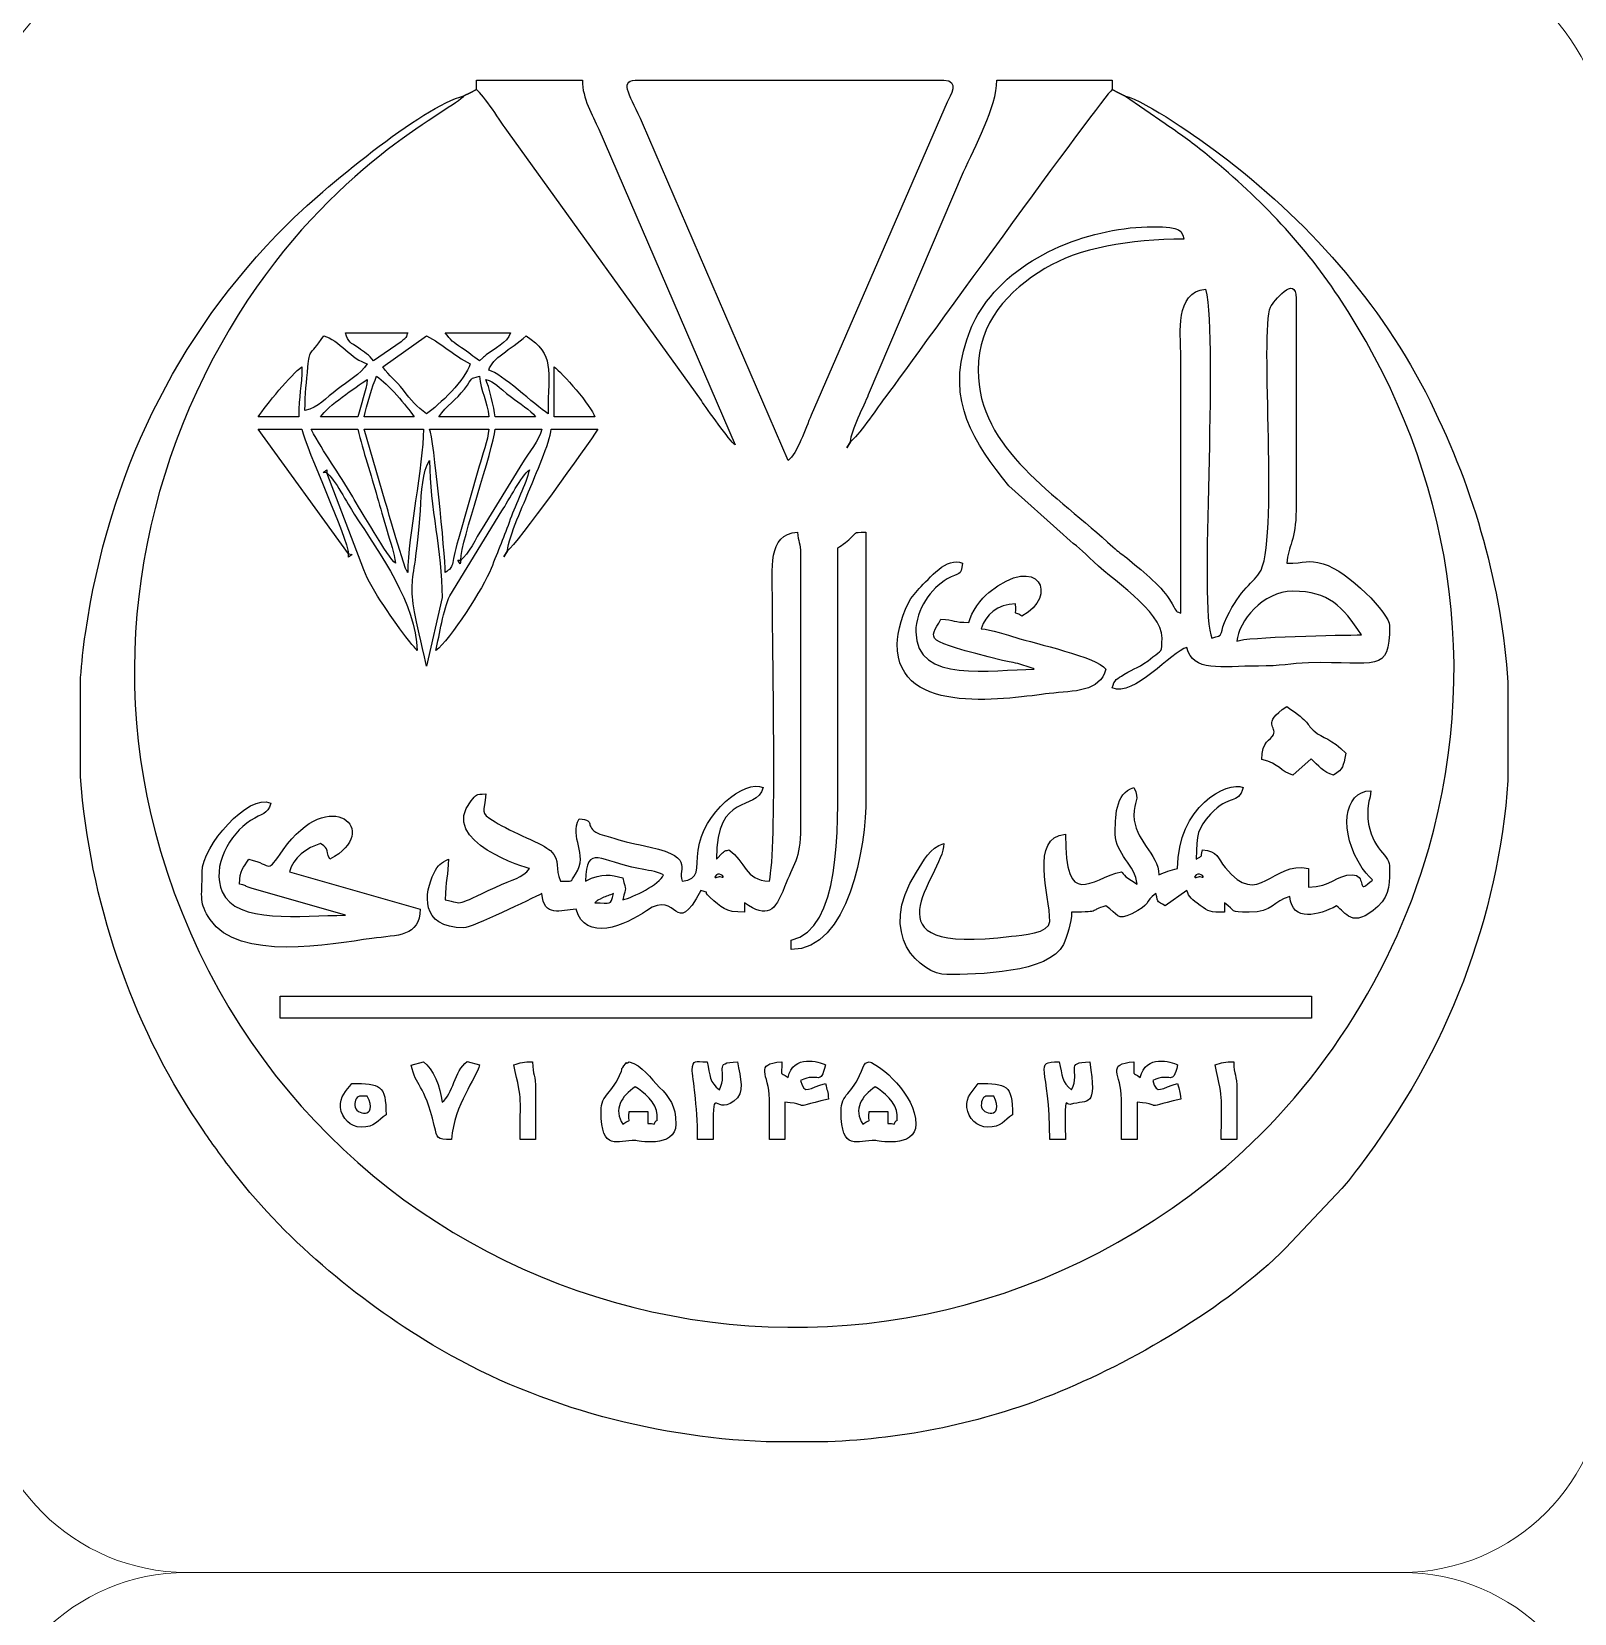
# Model space of a CAD drawing. Header units: millimetres. Extents: x -591 to 604, y 170 to 320.
# Drawn here: x 257.27 to 304.61, y 219.02 to 267.56 of the extents above; entities that cross this region are included whole.
import ezdxf

# ---------------------------------------------------------------- set-up
doc = ezdxf.new("R2010")
doc.units = ezdxf.units.MM
doc.header["$MEASUREMENT"] = 0
doc.layers.add('Layer 1', color=7, linetype='Continuous')

msp = doc.modelspace()

# ---------------------------------------------------------------- linework, layer by layer
at = {"layer": 'Layer 1', "color": 250, "lineweight": 18}
for points in [[(262.0292, 270.0725), (262.0292, 270.0725), (299.3166, 270.0725), (299.3166, 270.0725), (302.7625, 270.0725), (305.5729, 267.2621), (305.5729, 263.8162), (305.5729, 263.8162), (305.5729, 226.5288), (305.5729, 226.5288), (305.5729, 223.0829), (302.7625, 220.2725), (299.3166, 220.2725), (299.3166, 220.2725), (262.0292, 220.2725), (262.0292, 220.2725), (258.5833, 220.2725), (255.7729, 223.0829), (255.7729, 226.5288), (255.7729, 226.5288), (255.7729, 263.8162), (255.7729, 263.8162), (255.7729, 267.2621), (258.5833, 270.0725), (262.0292, 270.0725)], [(262.0292, 220.2725), (262.0292, 220.2725), (299.3166, 220.2725), (299.3166, 220.2725), (302.7625, 220.2725), (305.5729, 217.4621), (305.5729, 214.0162), (305.5729, 214.0162), (305.5729, 176.7288), (305.5729, 176.7288), (305.5729, 173.2829), (302.7625, 170.4725), (299.3166, 170.4725), (299.3166, 170.4725), (262.0292, 170.4725), (262.0292, 170.4725), (258.5833, 170.4725), (255.7729, 173.2829), (255.7729, 176.7288), (255.7729, 176.7288), (255.7729, 214.0162), (255.7729, 214.0162), (255.7729, 217.4621), (258.5833, 220.2725), (262.0292, 220.2725)]]:
    msp.add_open_spline(points, degree=3, knots=[0, 0, 0, 0, 0.125, 0.125, 0.125, 0.25, 0.25, 0.25, 0.375, 0.375, 0.375, 0.5, 0.5, 0.5, 0.625, 0.625, 0.625, 0.75, 0.75, 0.75, 0.875, 0.875, 0.875, 1, 1, 1, 1], dxfattribs=at)
at = {"layer": 'Layer 1', "color": 240}
for points, knots in [([(270.9196, 265.7787), (271.1502, 265.6096), (271.6702, 264.7777), (271.9027, 264.467), (271.9027, 264.467), (277.8232, 256.2356), (277.8232, 256.2356), (277.9936, 255.9854), (278.6925, 254.9977), (278.8561, 254.878), (278.8561, 254.878), (274.6753, 264.5622), (274.6753, 264.5622), (274.4812, 265.0163), (274.1706, 265.5037), (274.1706, 266.0656), (274.1706, 266.0656), (270.9196, 266.0656), (270.9196, 266.0656), (270.9196, 266.0656), (270.9196, 265.7787), (270.9196, 265.7787)], [0, 0, 0, 0, 0.1428571, 0.1428571, 0.1428571, 0.2857143, 0.2857143, 0.2857143, 0.4285714, 0.4285714, 0.4285714, 0.5714286, 0.5714286, 0.5714286, 0.7142857, 0.7142857, 0.7142857, 0.8571429, 0.8571429, 0.8571429, 1, 1, 1, 1]), ([(280.4816, 254.3999), (280.7687, 254.6104), (281.0157, 255.3724), (281.1919, 255.7932), (281.1919, 255.7932), (285.3667, 265.3944), (285.3667, 265.3944), (285.4563, 265.5854), (285.7591, 266.0656), (285.2625, 266.0656), (285.2625, 266.0656), (275.7963, 266.0656), (275.7963, 266.0656), (275.2735, 266.0656), (275.6796, 265.5359), (276.0138, 264.7534), (276.0138, 264.7534), (280.4816, 254.3999), (280.4816, 254.3999)], [0, 0, 0, 0, 0.1666667, 0.1666667, 0.1666667, 0.3333333, 0.3333333, 0.3333333, 0.5, 0.5, 0.5, 0.6666667, 0.6666667, 0.6666667, 0.8333333, 0.8333333, 0.8333333, 1, 1, 1, 1]), ([(282.394, 254.9736), (282.6156, 255.122), (283.1902, 255.9717), (283.405, 256.2575), (284.1037, 257.1873), (290.1305, 265.5622), (290.4261, 265.7787), (290.4261, 265.7787), (290.4261, 266.0656), (290.4261, 266.0656), (290.4261, 266.0656), (286.8881, 266.0656), (286.8881, 266.0656), (286.8881, 265.2549), (286.1991, 264.002), (285.869, 263.26), (285.869, 263.26), (282.9541, 256.4215), (282.9541, 256.4215), (282.8212, 256.0995), (282.424, 255.3346), (282.394, 254.9736)], [0, 0, 0, 0, 0.1428571, 0.1428571, 0.1428571, 0.2857143, 0.2857143, 0.2857143, 0.4285714, 0.4285714, 0.4285714, 0.5714286, 0.5714286, 0.5714286, 0.7142857, 0.7142857, 0.7142857, 0.8571429, 0.8571429, 0.8571429, 1, 1, 1, 1]), ([(290.8086, 265.5875), (290.8086, 265.5875), (292.0517, 264.727), (292.0517, 264.727), (292.5052, 264.4247), (292.8274, 264.1902), (293.2645, 263.8364), (294.8564, 262.5483), (296.2343, 261.1385), (297.3687, 259.4301), (300.5679, 254.6115), (301.8842, 248.6305), (300.1401, 242.4866), (298.9464, 238.2813), (296.3604, 234.638), (293.35, 232.2562), (281.9688, 223.2512), (265.3576, 228.4985), (261.2269, 242.4121), (259.456, 248.377), (260.7464, 254.554), (263.9008, 259.3151), (266.785, 263.6681), (270.2318, 265.1707), (270.5371, 265.5875), (269.2893, 265.2968), (266.1263, 262.6586), (265.1108, 261.6432), (261.6588, 258.1916), (259.6269, 253.9153), (258.9241, 249.0881), (258.8586, 248.6392), (258.8096, 248.1872), (258.7759, 247.7331), (258.7759, 247.7331), (258.7759, 244.6858), (258.7759, 244.6858), (259.0508, 240.8946), (260.3288, 237.1401), (262.371, 234.0897), (262.7116, 233.581), (262.9595, 233.2306), (263.3237, 232.7477), (264.9836, 230.5463), (267.2312, 228.66), (269.5861, 227.2489), (272.6029, 225.4412), (276.1899, 224.4299), (279.8087, 224.2793), (279.8087, 224.2793), (281.7016, 224.2793), (281.7016, 224.2793), (284.0773, 224.3787), (286.4263, 224.8554), (288.5957, 225.7271), (291.0467, 226.7121), (293.8903, 228.381), (295.7588, 230.2297), (295.7588, 230.2297), (297.4738, 232.0528), (297.4738, 232.0528), (297.6527, 232.2643), (297.8271, 232.4916), (297.981, 232.6928), (300.7437, 236.3041), (302.2745, 240.3925), (302.5699, 244.5787), (302.5699, 244.5787), (302.5699, 247.5939), (302.5699, 247.5939), (302.3652, 250.5065), (301.5689, 253.4224), (300.1794, 256.2167), (298.6627, 259.2669), (296.3818, 261.8047), (293.7182, 263.8118), (293.1522, 264.2384), (291.463, 265.4351), (290.8086, 265.5875)], [0, 0, 0, 0, 0.0384615, 0.0384615, 0.0384615, 0.0769231, 0.0769231, 0.0769231, 0.1153846, 0.1153846, 0.1153846, 0.1538462, 0.1538462, 0.1538462, 0.1923077, 0.1923077, 0.1923077, 0.2307692, 0.2307692, 0.2307692, 0.2692308, 0.2692308, 0.2692308, 0.3076923, 0.3076923, 0.3076923, 0.3461538, 0.3461538, 0.3461538, 0.3846154, 0.3846154, 0.3846154, 0.4230769, 0.4230769, 0.4230769, 0.4615385, 0.4615385, 0.4615385, 0.5, 0.5, 0.5, 0.5384615, 0.5384615, 0.5384615, 0.5769231, 0.5769231, 0.5769231, 0.6153846, 0.6153846, 0.6153846, 0.6538462, 0.6538462, 0.6538462, 0.6923077, 0.6923077, 0.6923077, 0.7307692, 0.7307692, 0.7307692, 0.7692308, 0.7692308, 0.7692308, 0.8076923, 0.8076923, 0.8076923, 0.8461538, 0.8461538, 0.8461538, 0.8846154, 0.8846154, 0.8846154, 0.9230769, 0.9230769, 0.9230769, 0.9615385, 0.9615385, 0.9615385, 1, 1, 1, 1]), ([(270.7283, 265.6831), (270.7283, 265.6831), (270.5371, 265.5875), (270.5371, 265.5875), (270.5371, 265.5875), (270.7283, 265.6831), (270.7283, 265.6831)], [0, 0, 0, 0, 0.5, 0.5, 0.5, 1, 1, 1, 1]), ([(270.9196, 265.7787), (270.9196, 265.7787), (270.7283, 265.6831), (270.7283, 265.6831), (270.7283, 265.6831), (270.9196, 265.7787), (270.9196, 265.7787)], [0, 0, 0, 0, 0.5, 0.5, 0.5, 1, 1, 1, 1]), ([(290.6174, 265.6831), (290.6174, 265.6831), (290.4261, 265.7787), (290.4261, 265.7787), (290.4261, 265.7787), (290.6174, 265.6831), (290.6174, 265.6831)], [0, 0, 0, 0, 0.5, 0.5, 0.5, 1, 1, 1, 1]), ([(290.8086, 265.5875), (290.8086, 265.5875), (290.6174, 265.6831), (290.6174, 265.6831), (290.6174, 265.6831), (290.8086, 265.5875), (290.8086, 265.5875)], [0, 0, 0, 0, 0.5, 0.5, 0.5, 1, 1, 1, 1]), ([(291.956, 248.9495), (291.956, 248.486), (291.941, 248.5803), (291.6767, 248.3682), (291.2403, 248.0179), (291.134, 248.0425), (290.7834, 247.8272), (290.5701, 247.6963), (290.4963, 247.6824), (290.4261, 247.4195), (291.0836, 247.1155), (292.2517, 248.5373), (292.7209, 248.6626), (292.9028, 247.8823), (293.7482, 248.0929), (294.9205, 248.0886), (295.5836, 248.0862), (295.9131, 248.1716), (296.4471, 248.1877), (298.5328, 248.2501), (298.9364, 247.8229), (298.9364, 249.3319), (298.9364, 249.689), (297.6728, 251.0026), (296.9039, 251.2268), (296.4175, 251.3686), (296.3521, 251.2443), (295.7808, 251.2443), (295.8242, 251.7662), (296.0677, 251.9736), (296.0677, 252.87), (296.0677, 252.87), (296.0677, 259.3721), (296.0677, 259.3721), (296.0677, 260.1439), (295.3635, 259.2628), (295.2864, 259.1017), (294.9469, 258.3923), (295.563, 251.7926), (294.9411, 250.9368), (294.7056, 250.6128), (294.2721, 250.3596), (293.8739, 249.422), (293.702, 249.0171), (293.8838, 249.0558), (293.486, 248.9495), (293.0744, 249.8073), (293.7002, 257.9185), (293.2947, 259.6589), (292.3349, 259.5791), (292.5294, 258.2296), (292.5297, 257.7466), (292.5297, 257.7466), (292.5297, 249.7144), (292.5297, 249.7144), (292.3248, 249.7971), (292.4418, 249.7253), (292.1842, 250.1339), (291.8935, 250.5949), (291.2948, 251.0529), (290.8746, 251.406), (290.6811, 251.5687), (290.6428, 251.5644), (290.4492, 251.7456), (288.7456, 253.3403), (286.3144, 254.721), (286.3144, 257.1728), (286.3144, 258.6435), (287.2426, 259.6092), (288.3611, 260.2897), (289.4008, 260.9222), (290.9764, 261.189), (292.6254, 261.189), (292.5568, 261.4456), (292.5755, 261.5715), (291.6692, 261.5715), (289.8711, 261.5715), (287.5887, 260.7647), (286.4651, 259.1259), (286.2345, 258.7895), (286.1036, 258.5163), (285.963, 258.0981), (285.3295, 256.2133), (286.1884, 254.9585), (287.255, 253.6192), (287.255, 253.6192), (288.9202, 252.129), (288.9202, 252.129), (289.2266, 251.8369), (289.4293, 251.7192), (289.7322, 251.4111), (290.3708, 250.762), (291.956, 249.7869), (291.956, 248.9495)], [0, 0, 0, 0, 0.0322581, 0.0322581, 0.0322581, 0.0645161, 0.0645161, 0.0645161, 0.0967742, 0.0967742, 0.0967742, 0.1290323, 0.1290323, 0.1290323, 0.1612903, 0.1612903, 0.1612903, 0.1935484, 0.1935484, 0.1935484, 0.2258065, 0.2258065, 0.2258065, 0.2580645, 0.2580645, 0.2580645, 0.2903226, 0.2903226, 0.2903226, 0.3225806, 0.3225806, 0.3225806, 0.3548387, 0.3548387, 0.3548387, 0.3870968, 0.3870968, 0.3870968, 0.4193548, 0.4193548, 0.4193548, 0.4516129, 0.4516129, 0.4516129, 0.483871, 0.483871, 0.483871, 0.516129, 0.516129, 0.516129, 0.5483871, 0.5483871, 0.5483871, 0.5806452, 0.5806452, 0.5806452, 0.6129032, 0.6129032, 0.6129032, 0.6451613, 0.6451613, 0.6451613, 0.6774194, 0.6774194, 0.6774194, 0.7096774, 0.7096774, 0.7096774, 0.7419355, 0.7419355, 0.7419355, 0.7741935, 0.7741935, 0.7741935, 0.8064516, 0.8064516, 0.8064516, 0.8387097, 0.8387097, 0.8387097, 0.8709677, 0.8709677, 0.8709677, 0.9032258, 0.9032258, 0.9032258, 0.9354839, 0.9354839, 0.9354839, 0.9677419, 0.9677419, 0.9677419, 1, 1, 1, 1]), ([(267.7642, 257.4597), (267.7642, 257.4597), (268.614, 258.0442), (268.614, 258.0442), (268.7573, 258.1789), (268.7375, 258.1037), (268.816, 258.3203), (268.816, 258.3203), (266.9036, 258.3203), (266.9036, 258.3203), (266.9884, 258.0024), (267.0634, 258.0212), (267.2983, 257.8546), (267.4777, 257.7275), (267.6404, 257.6285), (267.7642, 257.4597)], [0, 0, 0, 0, 0.2, 0.2, 0.2, 0.4, 0.4, 0.4, 0.6, 0.6, 0.6, 0.8, 0.8, 0.8, 1, 1, 1, 1]), ([(271.0152, 257.4597), (271.0152, 257.4597), (271.1179, 257.5482), (271.1179, 257.5482), (271.1328, 257.5606), (271.2014, 257.6186), (271.222, 257.6355), (271.4782, 257.8437), (271.8527, 257.9922), (271.9714, 258.3203), (271.9714, 258.3203), (269.9634, 258.3203), (269.9634, 258.3203), (270.1153, 258.0935), (270.2178, 258.0195), (270.4594, 257.8602), (270.6908, 257.7077), (270.8163, 257.5928), (271.0152, 257.4597)], [0, 0, 0, 0, 0.1666667, 0.1666667, 0.1666667, 0.3333333, 0.3333333, 0.3333333, 0.5, 0.5, 0.5, 0.6666667, 0.6666667, 0.6666667, 0.8333333, 0.8333333, 0.8333333, 1, 1, 1, 1]), ([(265.6605, 255.9298), (266.0675, 256.0246), (266.3042, 256.3187), (266.6437, 256.5721), (266.9833, 256.8254), (267.3565, 257.0409), (267.5729, 257.3641), (267.1133, 257.4869), (266.6937, 258.102), (266.2343, 258.2246), (265.7788, 257.5447), (265.803, 257.8277), (265.7524, 257.2723), (265.7083, 256.7869), (265.6605, 256.4771), (265.6605, 255.9298)], [0, 0, 0, 0, 0.2, 0.2, 0.2, 0.4, 0.4, 0.4, 0.6, 0.6, 0.6, 0.8, 0.8, 0.8, 1, 1, 1, 1]), ([(268.0511, 257.2685), (268.2452, 256.9785), (268.4475, 256.8596), (268.68, 256.5588), (268.9187, 256.2499), (269.087, 256.0368), (269.3897, 255.8342), (269.7705, 256.0891), (270.601, 256.8875), (270.7283, 257.3641), (270.2099, 257.6384), (269.9081, 257.9505), (269.3897, 258.2246), (269.3897, 258.2246), (268.0511, 257.2685), (268.0511, 257.2685)], [0, 0, 0, 0, 0.2, 0.2, 0.2, 0.4, 0.4, 0.4, 0.6, 0.6, 0.6, 0.8, 0.8, 0.8, 1, 1, 1, 1]), ([(271.3021, 257.1728), (271.6744, 257.0734), (272.7168, 256.1035), (273.1188, 255.8342), (273.1188, 257.2135), (273.3347, 257.632), (272.4495, 258.2246), (271.9571, 257.7967), (271.4, 257.5394), (271.3021, 257.1728)], [0, 0, 0, 0, 0.3333333, 0.3333333, 0.3333333, 0.6666667, 0.6666667, 0.6666667, 1, 1, 1, 1]), ([(264.2263, 255.7386), (264.2263, 255.7386), (265.4693, 255.7386), (265.4693, 255.7386), (265.4693, 256.4073), (265.5649, 256.6528), (265.5649, 257.2685), (265.2453, 257.0546), (264.4566, 256.0827), (264.2263, 255.7386)], [0, 0, 0, 0, 0.3333333, 0.3333333, 0.3333333, 0.6666667, 0.6666667, 0.6666667, 1, 1, 1, 1]), ([(266.1386, 255.7386), (266.1386, 255.7386), (267.286, 255.7386), (267.286, 255.7386), (267.3702, 256.0995), (267.5438, 256.5367), (267.5729, 256.886), (267.2141, 256.6458), (266.3593, 256.0679), (266.1386, 255.7386)], [0, 0, 0, 0, 0.3333333, 0.3333333, 0.3333333, 0.6666667, 0.6666667, 0.6666667, 1, 1, 1, 1]), ([(267.4773, 255.7386), (267.4773, 255.7386), (269.0072, 255.7386), (269.0072, 255.7386), (268.7827, 256.0737), (268.1956, 256.7568), (267.8598, 256.9816), (267.7315, 256.7145), (267.553, 256.0634), (267.4773, 255.7386)], [0, 0, 0, 0, 0.3333333, 0.3333333, 0.3333333, 0.6666667, 0.6666667, 0.6666667, 1, 1, 1, 1]), ([(269.7722, 255.7386), (269.7722, 255.7386), (271.3021, 255.7386), (271.3021, 255.7386), (271.2607, 256.2354), (271.053, 256.5277), (271.0152, 256.9816), (270.6852, 256.8935), (270.8474, 256.9722), (270.5506, 256.5857), (270.305, 256.266), (270.0007, 256.0798), (269.7722, 255.7386)], [0, 0, 0, 0, 0.25, 0.25, 0.25, 0.5, 0.5, 0.5, 0.75, 0.75, 0.75, 1, 1, 1, 1]), ([(271.4934, 255.7386), (271.4934, 255.7386), (272.7363, 255.7386), (272.7363, 255.7386), (272.5888, 255.9402), (272.2334, 256.1614), (271.9979, 256.3388), (271.5521, 256.6747), (271.5151, 256.8037), (271.2065, 256.886), (271.2967, 256.6979), (271.4714, 256.0025), (271.4934, 255.7386)], [0, 0, 0, 0, 0.25, 0.25, 0.25, 0.5, 0.5, 0.5, 0.75, 0.75, 0.75, 1, 1, 1, 1]), ([(273.3101, 255.7386), (273.3101, 255.7386), (274.5531, 255.7386), (274.5531, 255.7386), (274.468, 256.0573), (273.5319, 257.106), (273.3101, 257.2685), (273.3101, 257.2685), (273.3101, 255.7386), (273.3101, 255.7386)], [0, 0, 0, 0, 0.3333333, 0.3333333, 0.3333333, 0.6666667, 0.6666667, 0.6666667, 1, 1, 1, 1]), ([(266.9992, 251.5313), (266.9584, 252.0214), (265.7091, 254.7372), (265.5649, 255.356), (265.5649, 255.356), (264.2263, 255.356), (264.2263, 255.356), (264.2263, 255.356), (266.9992, 251.5313), (266.9992, 251.5313)], [0, 0, 0, 0, 0.3333333, 0.3333333, 0.3333333, 0.6666667, 0.6666667, 0.6666667, 1, 1, 1, 1]), ([(268.4335, 251.2443), (268.4082, 251.548), (268.2728, 251.913), (268.1799, 252.2338), (268.0716, 252.6078), (267.9684, 252.9603), (267.8806, 253.2731), (267.6825, 253.9783), (267.4441, 254.6774), (267.286, 255.356), (267.286, 255.356), (265.8518, 255.356), (265.8518, 255.356), (266.2382, 254.6256), (266.6935, 254.0096), (267.1257, 253.2833), (267.331, 252.9382), (268.2357, 251.3892), (268.4335, 251.2443)], [0, 0, 0, 0, 0.1666667, 0.1666667, 0.1666667, 0.3333333, 0.3333333, 0.3333333, 0.5, 0.5, 0.5, 0.6666667, 0.6666667, 0.6666667, 0.8333333, 0.8333333, 0.8333333, 1, 1, 1, 1]), ([(268.816, 250.9576), (268.816, 252.0683), (269.294, 254.2569), (269.294, 255.356), (269.294, 255.356), (267.4773, 255.356), (267.4773, 255.356), (267.4773, 255.356), (268.1259, 253.1361), (268.1259, 253.1361), (268.241, 252.7262), (268.3295, 252.4169), (268.4447, 252.0206), (268.4447, 252.0206), (268.7462, 251.0789), (268.7462, 251.0789), (268.7544, 251.0624), (268.774, 251.031), (268.7808, 251.018), (268.7877, 251.0049), (268.8026, 250.9766), (268.816, 250.9576)], [0, 0, 0, 0, 0.1428571, 0.1428571, 0.1428571, 0.2857143, 0.2857143, 0.2857143, 0.4285714, 0.4285714, 0.4285714, 0.5714286, 0.5714286, 0.5714286, 0.7142857, 0.7142857, 0.7142857, 0.8571429, 0.8571429, 0.8571429, 1, 1, 1, 1]), ([(269.9634, 250.9576), (270.2617, 251.176), (270.1147, 251.0874), (270.3666, 251.9886), (270.3666, 251.9886), (271.0039, 254.2198), (271.0039, 254.2198), (271.0985, 254.5439), (271.2748, 255.029), (271.3021, 255.356), (271.3021, 255.356), (269.4853, 255.356), (269.4853, 255.356), (269.6034, 255.11), (269.9634, 251.513), (269.9634, 250.9576)], [0, 0, 0, 0, 0.2, 0.2, 0.2, 0.4, 0.4, 0.4, 0.6, 0.6, 0.6, 0.8, 0.8, 0.8, 1, 1, 1, 1]), ([(270.4415, 251.3399), (270.6759, 251.5117), (270.9085, 252.0235), (271.0923, 252.3148), (271.0923, 252.3148), (272.3353, 254.3228), (272.3353, 254.3228), (272.519, 254.6145), (272.8399, 255.0278), (272.9276, 255.356), (272.9276, 255.356), (271.4934, 255.356), (271.4934, 255.356), (271.4408, 254.724), (270.4553, 251.9594), (270.4415, 251.3399)], [0, 0, 0, 0, 0.2, 0.2, 0.2, 0.4, 0.4, 0.4, 0.6, 0.6, 0.6, 0.8, 0.8, 0.8, 1, 1, 1, 1]), ([(271.8758, 251.6269), (272.1455, 251.8074), (274.3224, 254.8687), (274.6489, 255.356), (274.6489, 255.356), (273.2145, 255.356), (273.2145, 255.356), (273.182, 254.9663), (272.7025, 253.885), (272.5589, 253.5256), (272.3777, 253.0723), (271.9144, 252.0902), (271.8758, 251.6269)], [0, 0, 0, 0, 0.25, 0.25, 0.25, 0.5, 0.5, 0.5, 0.75, 0.75, 0.75, 1, 1, 1, 1]), ([(282.394, 254.9736), (282.394, 254.9736), (282.284, 254.7872), (282.284, 254.7872), (282.284, 254.7872), (282.394, 254.9736), (282.394, 254.9736)], [0, 0, 0, 0, 0.5, 0.5, 0.5, 1, 1, 1, 1]), ([(269.3897, 248.0889), (269.3897, 248.0889), (269.8678, 250.1925), (269.8678, 250.1925), (269.8678, 251.6315), (269.4853, 252.9305), (269.4853, 254.3999), (269.2604, 254.0761), (269.2395, 253.4323), (269.2018, 252.8666), (269.0087, 249.9816), (268.6616, 251.2142), (269.3897, 248.0889)], [0, 0, 0, 0, 0.25, 0.25, 0.25, 0.5, 0.5, 0.5, 0.75, 0.75, 0.75, 1, 1, 1, 1]), ([(266.3299, 254.0174), (266.3299, 254.0174), (266.3299, 254.113), (266.3299, 254.113), (266.3299, 254.113), (266.2183, 254.0333), (266.2183, 254.0333), (266.2183, 254.0333), (266.3299, 254.0174), (266.3299, 254.0174)], [0, 0, 0, 0, 0.3333333, 0.3333333, 0.3333333, 0.6666667, 0.6666667, 0.6666667, 1, 1, 1, 1]), ([(266.3299, 254.0174), (266.3299, 254.0174), (267.4624, 251.0383), (267.4624, 251.0383), (267.7034, 250.4315), (268.4056, 249.4434), (268.8415, 248.8793), (268.9354, 248.7581), (269.0182, 248.6644), (269.1028, 248.567), (269.0711, 249.9936), (267.9738, 251.5132), (267.1717, 252.7556), (266.972, 253.0649), (266.5592, 253.8493), (266.3299, 254.0174)], [0, 0, 0, 0, 0.2, 0.2, 0.2, 0.4, 0.4, 0.4, 0.6, 0.6, 0.6, 0.8, 0.8, 0.8, 1, 1, 1, 1]), ([(269.6766, 248.567), (270.108, 248.8832), (271.149, 250.5167), (271.3707, 251.0802), (271.5823, 251.6177), (271.7751, 252.0804), (271.9603, 252.5942), (272.1314, 253.0696), (272.4384, 253.6549), (272.5451, 254.113), (272.3153, 253.9446), (271.9035, 253.161), (271.7033, 252.8513), (271.7033, 252.8513), (270.1045, 250.2426), (270.1045, 250.2426), (269.9073, 249.827), (269.7882, 249.0466), (269.6766, 248.567)], [0, 0, 0, 0, 0.1666667, 0.1666667, 0.1666667, 0.3333333, 0.3333333, 0.3333333, 0.5, 0.5, 0.5, 0.6666667, 0.6666667, 0.6666667, 0.8333333, 0.8333333, 0.8333333, 1, 1, 1, 1]), ([(279.9079, 241.4911), (279.1415, 241.5081), (279.1967, 242.0912), (278.6649, 242.4473), (278.4908, 242.4007), (278.568, 242.4274), (278.4703, 242.3549), (278.4703, 242.3549), (278.2824, 242.1605), (278.2824, 242.1605), (278.2824, 244.2652), (279.5095, 243.5842), (279.7167, 244.3597), (279.1532, 244.6202), (277.8608, 243.5889), (277.7219, 242.4339), (277.6537, 241.8663), (277.7842, 241.5371), (277.2306, 241.4911), (277.0678, 241.8852), (277.7304, 242.261), (275.9472, 242.5982), (275.4762, 242.6871), (275.3148, 242.7497), (274.8886, 242.8783), (274.8835, 242.8798), (274.6815, 242.9421), (274.6709, 242.9475), (274.1776, 243.1959), (274.6345, 243.3423), (274.0752, 243.4035), (273.7476, 242.8205), (274.3822, 242.3368), (273.9604, 241.7039), (273.7796, 241.4326), (273.9126, 241.5002), (273.5014, 241.4911), (273.3134, 241.8829), (273.5213, 242.095), (273.1914, 242.4241), (273.005, 242.6101), (271.9862, 243.0026), (271.4917, 243.3086), (270.967, 243.6335), (271.1931, 243.5706), (271.2065, 244.1685), (270.8827, 244.1415), (270.932, 244.1611), (270.7562, 243.9493), (269.7183, 242.6975), (272.5183, 241.8757), (272.5451, 241.8736), (272.3359, 241.5879), (272.049, 241.552), (271.4959, 241.2971), (270.2547, 240.7253), (270.5505, 240.7806), (269.9634, 240.9174), (269.9634, 241.4979), (270.0591, 241.6835), (270.0591, 242.1605), (269.8293, 242.0389), (269.7504, 242.0046), (269.6199, 241.7387), (269.3249, 241.1373), (269.1608, 240.0567), (270.5371, 240.0567), (270.7748, 240.0567), (272.6251, 240.9485), (272.9276, 241.1085), (272.9894, 240.3655), (273.5026, 240.5908), (273.9794, 240.6304), (274.2551, 239.598), (275.4936, 240.1298), (276.1396, 240.579), (277.1524, 241.2832), (276.9728, 239.6329), (277.8043, 241.2041), (278.1728, 241.0708), (277.8263, 241.222), (278.0777, 240.9994), (278.4487, 240.6709), (278.5321, 240.5348), (279.143, 240.5348), (279.143, 240.5348), (279.143, 240.8216), (279.143, 240.8216), (279.8633, 240.3391), (280.0714, 240.5447), (280.3736, 241.3121), (280.6347, 241.9752), (280.8641, 242.1724), (280.8641, 243.1166), (280.8641, 243.1166), (280.8641, 251.5313), (280.8641, 251.5313), (280.8641, 251.861), (280.7934, 251.9015), (280.7685, 252.2006), (279.8403, 252.1234), (280.0034, 251.0883), (280.0035, 250.0969), (280.0037, 248.2505), (280.1429, 242.4997), (279.9079, 241.4911)], [0, 0, 0, 0, 0.0285714, 0.0285714, 0.0285714, 0.0571429, 0.0571429, 0.0571429, 0.0857143, 0.0857143, 0.0857143, 0.1142857, 0.1142857, 0.1142857, 0.1428571, 0.1428571, 0.1428571, 0.1714286, 0.1714286, 0.1714286, 0.2, 0.2, 0.2, 0.2285714, 0.2285714, 0.2285714, 0.2571429, 0.2571429, 0.2571429, 0.2857143, 0.2857143, 0.2857143, 0.3142857, 0.3142857, 0.3142857, 0.3428571, 0.3428571, 0.3428571, 0.3714286, 0.3714286, 0.3714286, 0.4, 0.4, 0.4, 0.4285714, 0.4285714, 0.4285714, 0.4571429, 0.4571429, 0.4571429, 0.4857143, 0.4857143, 0.4857143, 0.5142857, 0.5142857, 0.5142857, 0.5428571, 0.5428571, 0.5428571, 0.5714286, 0.5714286, 0.5714286, 0.6, 0.6, 0.6, 0.6285714, 0.6285714, 0.6285714, 0.6571429, 0.6571429, 0.6571429, 0.6857143, 0.6857143, 0.6857143, 0.7142857, 0.7142857, 0.7142857, 0.7428571, 0.7428571, 0.7428571, 0.7714286, 0.7714286, 0.7714286, 0.8, 0.8, 0.8, 0.8285714, 0.8285714, 0.8285714, 0.8571429, 0.8571429, 0.8571429, 0.8857143, 0.8857143, 0.8857143, 0.9142857, 0.9142857, 0.9142857, 0.9428571, 0.9428571, 0.9428571, 0.9714286, 0.9714286, 0.9714286, 1, 1, 1, 1]), ([(282.0115, 251.7225), (282.0115, 249.4913), (282.0115, 247.2602), (282.0115, 245.0291), (282.0115, 243.0472), (282.0967, 240.0283), (280.5773, 239.6742), (280.5773, 239.6742), (280.5773, 239.3873), (280.5773, 239.3873), (282.3528, 239.3873), (282.8721, 242.5273), (282.8721, 244.0728), (282.8721, 244.0728), (282.8721, 252.2006), (282.8721, 252.2006), (282.4106, 252.1903), (282.6296, 252.1958), (282.3936, 252.0096), (282.3918, 252.0082), (282.314, 251.9342), (282.2396, 251.877), (282.1344, 251.7959), (282.0946, 251.778), (282.0115, 251.7225)], [0, 0, 0, 0, 0.125, 0.125, 0.125, 0.25, 0.25, 0.25, 0.375, 0.375, 0.375, 0.5, 0.5, 0.5, 0.625, 0.625, 0.625, 0.75, 0.75, 0.75, 0.875, 0.875, 0.875, 1, 1, 1, 1]), ([(266.9992, 251.5313), (266.9992, 251.5313), (266.9992, 251.4357), (266.9992, 251.4357), (266.9992, 251.4357), (267.1108, 251.5154), (267.1108, 251.5154), (267.1108, 251.5154), (266.9992, 251.5313), (266.9992, 251.5313)], [0, 0, 0, 0, 0.3333333, 0.3333333, 0.3333333, 0.6666667, 0.6666667, 0.6666667, 1, 1, 1, 1]), ([(271.8758, 251.6269), (271.8758, 251.6269), (271.7658, 251.4403), (271.7658, 251.4403), (271.7658, 251.4403), (271.8758, 251.6269), (271.8758, 251.6269)], [0, 0, 0, 0, 0.5, 0.5, 0.5, 1, 1, 1, 1]), ([(283.8282, 248.7582), (283.8282, 246.4664), (287.3497, 247.12), (288.4968, 247.2452), (289.2581, 247.3285), (290.0474, 247.2916), (290.2349, 247.9932), (289.9614, 248.3665), (288.0438, 248.7844), (287.4736, 248.9612), (287.2211, 249.0396), (286.699, 249.2123), (286.41, 249.2363), (286.5231, 249.66), (286.9195, 249.9892), (287.4618, 250.0013), (287.4989, 249.5572), (287.3594, 249.8341), (287.6532, 249.6187), (288.7952, 250.2232), (288.1828, 251.5947), (286.6383, 250.3468), (286.4055, 250.159), (286.1006, 249.7412), (286.0277, 249.4275), (285.547, 249.4275), (285.5995, 249.5136), (285.167, 249.5232), (284.8232, 248.8736), (284.5384, 248.901), (287.0576, 248.2583), (287.1947, 248.2234), (287.3153, 248.2107), (287.5368, 248.1638), (287.5368, 248.1638), (287.972, 248.0252), (287.972, 248.0252), (287.9861, 248.0191), (288.0155, 248.006), (288.0357, 247.9932), (286.741, 247.9932), (284.402, 247.5294), (284.402, 249.1407), (284.402, 249.8393), (284.8729, 250.4754), (285.3635, 250.761), (285.7371, 250.9785), (285.7898, 250.8188), (285.8363, 251.2443), (285.349, 251.4698), (284.8167, 250.7689), (284.505, 250.4721), (284.505, 250.4721), (284.2456, 250.1578), (284.2456, 250.1578), (284.0266, 249.8085), (283.8282, 249.0962), (283.8282, 248.7582)], [0, 0, 0, 0, 0.0526316, 0.0526316, 0.0526316, 0.1052632, 0.1052632, 0.1052632, 0.1578947, 0.1578947, 0.1578947, 0.2105263, 0.2105263, 0.2105263, 0.2631579, 0.2631579, 0.2631579, 0.3157895, 0.3157895, 0.3157895, 0.3684211, 0.3684211, 0.3684211, 0.4210526, 0.4210526, 0.4210526, 0.4736842, 0.4736842, 0.4736842, 0.5263158, 0.5263158, 0.5263158, 0.5789474, 0.5789474, 0.5789474, 0.6315789, 0.6315789, 0.6315789, 0.6842105, 0.6842105, 0.6842105, 0.7368421, 0.7368421, 0.7368421, 0.7894737, 0.7894737, 0.7894737, 0.8421053, 0.8421053, 0.8421053, 0.8947368, 0.8947368, 0.8947368, 0.9473684, 0.9473684, 0.9473684, 1, 1, 1, 1]), ([(270.4415, 251.3399), (270.4415, 251.3399), (270.3459, 251.3399), (270.3459, 251.3399), (270.3459, 251.3399), (270.4256, 251.2285), (270.4256, 251.2285), (270.4256, 251.2285), (270.4415, 251.3399), (270.4415, 251.3399)], [0, 0, 0, 0, 0.3333333, 0.3333333, 0.3333333, 0.6666667, 0.6666667, 0.6666667, 1, 1, 1, 1]), ([(294.2509, 248.8538), (294.3003, 249.4482), (295.042, 250.3839), (295.972, 250.3839), (297.0821, 250.3839), (297.4813, 249.9327), (298.0757, 249.045), (297.4883, 249.045), (294.5239, 248.985), (294.2509, 248.8538)], [0, 0, 0, 0, 0.3333333, 0.3333333, 0.3333333, 0.6666667, 0.6666667, 0.6666667, 1, 1, 1, 1]), ([(295.0158, 245.2203), (295.5692, 245.0913), (295.5856, 244.8453), (295.972, 244.7422), (295.972, 244.7422), (296.5279, 245.2389), (296.5279, 245.2389), (296.7553, 245.0381), (296.9063, 244.8245), (297.2151, 244.7422), (297.5416, 244.9608), (297.4955, 244.9736), (297.5975, 245.4115), (297.1742, 245.8577), (296.866, 245.887), (296.6402, 246.0797), (296.3635, 246.3154), (296.5261, 246.3467), (295.7808, 246.8458), (294.9874, 246.3145), (295.4959, 246.2234), (295.3733, 245.9833), (295.2814, 245.8038), (295.0287, 245.7937), (295.0158, 245.2203)], [0, 0, 0, 0, 0.125, 0.125, 0.125, 0.25, 0.25, 0.25, 0.375, 0.375, 0.375, 0.5, 0.5, 0.5, 0.625, 0.625, 0.625, 0.75, 0.75, 0.75, 0.875, 0.875, 0.875, 1, 1, 1, 1]), ([(262.505, 241.778), (262.505, 240.9362), (262.4014, 240.8412), (262.7558, 240.3075), (263.6185, 239.0086), (266.4465, 239.5564), (267.7099, 239.7285), (268.5067, 239.837), (269.1792, 239.771), (269.1985, 240.6304), (269.1985, 240.6304), (265.1825, 241.778), (265.1825, 241.778), (265.2923, 242.1894), (265.7289, 242.5291), (266.1386, 242.6385), (266.4545, 242.4071), (266.2459, 242.5344), (266.4255, 242.1605), (268.0735, 243.0325), (266.415, 244.4894), (264.9908, 242.4476), (264.4581, 241.6841), (264.6999, 241.9833), (263.9393, 242.1605), (263.7649, 241.8998), (263.6624, 241.8409), (263.6524, 241.3955), (264.0074, 241.3127), (263.6825, 241.3742), (264.0092, 241.274), (264.0092, 241.274), (266.9036, 240.4392), (266.9036, 240.4392), (265.5306, 240.4392), (263.5525, 240.159), (263.1227, 241.1551), (262.7769, 241.9563), (263.3529, 242.9319), (263.9935, 243.3492), (264.3471, 243.5795), (264.5113, 243.5166), (264.6088, 243.8816), (263.9211, 244.1996), (262.505, 242.5441), (262.505, 241.778)], [0, 0, 0, 0, 0.0666667, 0.0666667, 0.0666667, 0.1333333, 0.1333333, 0.1333333, 0.2, 0.2, 0.2, 0.2666667, 0.2666667, 0.2666667, 0.3333333, 0.3333333, 0.3333333, 0.4, 0.4, 0.4, 0.4666667, 0.4666667, 0.4666667, 0.5333333, 0.5333333, 0.5333333, 0.6, 0.6, 0.6, 0.6666667, 0.6666667, 0.6666667, 0.7333333, 0.7333333, 0.7333333, 0.8, 0.8, 0.8, 0.8666667, 0.8666667, 0.8666667, 0.9333333, 0.9333333, 0.9333333, 1, 1, 1, 1]), ([(292.4341, 241.8736), (292.2024, 241.8195), (292.0504, 241.7735), (291.8604, 241.6822), (291.846, 242.3271), (291.0954, 242.7548), (291.0954, 243.4991), (291.0954, 243.9648), (291.2863, 243.9618), (291.0954, 244.3597), (290.5028, 244.2014), (290.5217, 243.3991), (290.5217, 242.9254), (290.5217, 242.3293), (291.1427, 241.9779), (291.1911, 241.3955), (291.1911, 241.3955), (290.8465, 241.6246), (290.8465, 241.6246), (290.7916, 241.6789), (290.7328, 241.7591), (290.7129, 241.778), (289.7468, 241.5529), (288.9918, 240.5775), (288.9918, 242.9254), (287.8788, 242.8328), (288.5136, 241.0626), (288.5136, 240.2479), (288.5136, 239.8866), (287.6448, 239.837), (287.3382, 239.7979), (282.603, 239.1935), (285.2402, 241.6301), (285.2625, 242.6385), (284.8234, 242.5213), (284.6473, 242.1122), (284.4193, 241.7607), (283.1805, 239.8518), (284.5493, 238.6224), (285.3582, 238.6224), (286.2625, 238.6224), (288.4994, 238.6567), (288.9281, 239.5467), (289.0469, 239.7933), (289.1759, 240.2148), (289.1831, 240.5348), (290.1693, 240.5348), (289.6844, 240.5978), (290.2349, 240.7262), (290.6143, 240.472), (290.5516, 240.2626), (291.0336, 240.4888), (291.6119, 240.7606), (291.4173, 240.8539), (291.7648, 241.1085), (291.854, 240.7745), (291.8012, 240.8938), (292.0517, 240.7262), (292.0517, 240.7262), (292.7209, 241.2041), (292.7209, 241.2041), (292.7758, 240.9989), (292.8691, 240.9244), (293.1215, 240.7441), (293.3955, 240.5482), (293.422, 240.5348), (293.8684, 240.5348), (293.8684, 240.5348), (293.8684, 240.8216), (293.8684, 240.8216), (294.2529, 240.5641), (293.9845, 240.5348), (294.6334, 240.5348), (295.3491, 240.5348), (295.3733, 240.8786), (295.8764, 241.0129), (295.9429, 240.2141), (296.7678, 240.4389), (297.3107, 240.7262), (297.5869, 240.5411), (297.7791, 239.9879), (298.5725, 240.7073), (298.9844, 241.0806), (298.9364, 241.4878), (298.9364, 241.9692), (298.9364, 242.3071), (298.2669, 242.5414), (298.2669, 243.5948), (298.2669, 243.9244), (298.3376, 243.9649), (298.3625, 244.2641), (297.5277, 244.2454), (297.3544, 242.9916), (298.1, 241.89), (298.4509, 241.3714), (298.5133, 241.6283), (298.2623, 241.3982), (297.9621, 241.1232), (298.2231, 241.6822), (297.7888, 241.6822), (297.3106, 241.6822), (297.1549, 241.3155), (296.4501, 241.2999), (296.4501, 241.2999), (296.4501, 241.8736), (296.4501, 241.8736), (295.3377, 242.1327), (294.9266, 240.6206), (293.8966, 241.9017), (293.6448, 242.2152), (293.6767, 242.4076), (293.1991, 242.4473), (293.1322, 242.1677), (293.2114, 242.3095), (293.0078, 242.1605), (293.0078, 242.9375), (293.0541, 243.1033), (293.4455, 243.5396), (294.0218, 244.1826), (294.294, 243.8046), (294.4421, 244.3597), (293.9656, 244.58), (292.4341, 243.7768), (292.4341, 241.8736)], [0, 0, 0, 0, 0.0243902, 0.0243902, 0.0243902, 0.0487805, 0.0487805, 0.0487805, 0.0731707, 0.0731707, 0.0731707, 0.097561, 0.097561, 0.097561, 0.1219512, 0.1219512, 0.1219512, 0.1463415, 0.1463415, 0.1463415, 0.1707317, 0.1707317, 0.1707317, 0.195122, 0.195122, 0.195122, 0.2195122, 0.2195122, 0.2195122, 0.2439024, 0.2439024, 0.2439024, 0.2682927, 0.2682927, 0.2682927, 0.2926829, 0.2926829, 0.2926829, 0.3170732, 0.3170732, 0.3170732, 0.3414634, 0.3414634, 0.3414634, 0.3658537, 0.3658537, 0.3658537, 0.3902439, 0.3902439, 0.3902439, 0.4146341, 0.4146341, 0.4146341, 0.4390244, 0.4390244, 0.4390244, 0.4634146, 0.4634146, 0.4634146, 0.4878049, 0.4878049, 0.4878049, 0.5121951, 0.5121951, 0.5121951, 0.5365854, 0.5365854, 0.5365854, 0.5609756, 0.5609756, 0.5609756, 0.5853659, 0.5853659, 0.5853659, 0.6097561, 0.6097561, 0.6097561, 0.6341463, 0.6341463, 0.6341463, 0.6585366, 0.6585366, 0.6585366, 0.6829268, 0.6829268, 0.6829268, 0.7073171, 0.7073171, 0.7073171, 0.7317073, 0.7317073, 0.7317073, 0.7560976, 0.7560976, 0.7560976, 0.7804878, 0.7804878, 0.7804878, 0.804878, 0.804878, 0.804878, 0.8292683, 0.8292683, 0.8292683, 0.8536585, 0.8536585, 0.8536585, 0.8780488, 0.8780488, 0.8780488, 0.902439, 0.902439, 0.902439, 0.9268293, 0.9268293, 0.9268293, 0.9512195, 0.9512195, 0.9512195, 0.9756098, 0.9756098, 0.9756098, 1, 1, 1, 1]), ([(274.2663, 241.4911), (274.2925, 242.6661), (274.7472, 242.0815), (275.8905, 241.8721), (276.2007, 241.8153), (276.4084, 241.8015), (276.6569, 241.6822), (276.5466, 241.3779), (275.7218, 240.989), (275.4137, 240.9174), (275.5157, 241.3552), (275.5157, 241.1487), (275.4137, 241.5868), (275.0271, 241.6893), (274.8128, 241.7533), (274.2663, 241.4911)], [0, 0, 0, 0, 0.2, 0.2, 0.2, 0.4, 0.4, 0.4, 0.6, 0.6, 0.6, 0.8, 0.8, 0.8, 1, 1, 1, 1]), ([(278.2824, 241.6822), (278.384, 241.7838), (278.645, 241.5305), (278.3889, 241.6326), (278.3867, 241.6334), (278.1222, 241.5221), (278.2824, 241.6822)], [0, 0, 0, 0, 0.5, 0.5, 0.5, 1, 1, 1, 1]), ([(293.0078, 241.6822), (293.1094, 241.7838), (293.3705, 241.5305), (293.1144, 241.6326), (293.1121, 241.6334), (292.8476, 241.5221), (293.0078, 241.6822)], [0, 0, 0, 0, 0.5, 0.5, 0.5, 1, 1, 1, 1]), ([(274.5531, 240.8216), (274.6773, 240.9296), (274.5564, 240.8578), (274.7851, 240.9722), (274.908, 241.0335), (275.0052, 241.0502), (275.127, 241.1085), (275.0221, 240.716), (275.0556, 240.8216), (274.5531, 240.8216)], [0, 0, 0, 0, 0.3333333, 0.3333333, 0.3333333, 0.6666667, 0.6666667, 0.6666667, 1, 1, 1, 1]), ([(264.8956, 237.2838), (264.8956, 237.2838), (296.5457, 237.2838), (296.5457, 237.2838), (296.5457, 237.2838), (296.5457, 237.953), (296.5457, 237.953), (296.5457, 237.953), (264.8956, 237.953), (264.8956, 237.953), (264.8956, 237.953), (264.8956, 237.2838), (264.8956, 237.2838)], [0, 0, 0, 0, 0.25, 0.25, 0.25, 0.5, 0.5, 0.5, 0.75, 0.75, 0.75, 1, 1, 1, 1]), ([(268.9152, 235.8378), (269.0674, 235.1808), (269.3114, 235.2978), (269.6286, 233.9846), (269.7297, 233.5661), (269.6839, 233.565), (270.1546, 233.5546), (270.2471, 234.6663), (270.9136, 235.4131), (271.0152, 235.8495), (271.0152, 235.8495), (270.6364, 235.9567), (270.6364, 235.9567), (270.2275, 235.6482), (270.218, 234.9586), (269.8678, 234.702), (269.8294, 235.1632), (269.5816, 235.7343), (269.294, 235.945), (269.294, 235.945), (268.9152, 235.8378), (268.9152, 235.8378)], [0, 0, 0, 0, 0.1428571, 0.1428571, 0.1428571, 0.2857143, 0.2857143, 0.2857143, 0.4285714, 0.4285714, 0.4285714, 0.5714286, 0.5714286, 0.5714286, 0.7142857, 0.7142857, 0.7142857, 0.8571429, 0.8571429, 0.8571429, 1, 1, 1, 1]), ([(272.0671, 235.8495), (272.3412, 234.6726), (272.2583, 234.8561), (272.2583, 233.5546), (272.2583, 233.5546), (272.7363, 233.5546), (272.7363, 233.5546), (272.7363, 233.5546), (272.7363, 235.0844), (272.7363, 235.0844), (272.7363, 235.5651), (272.6505, 235.5126), (272.6408, 235.945), (272.3855, 235.9394), (272.2585, 235.9237), (272.0671, 235.8495)], [0, 0, 0, 0, 0.2, 0.2, 0.2, 0.4, 0.4, 0.4, 0.6, 0.6, 0.6, 0.8, 0.8, 0.8, 1, 1, 1, 1]), ([(274.7443, 234.4152), (274.7443, 233.1841), (275.2598, 233.5271), (275.7963, 233.5271), (275.7968, 233.5271), (277.0393, 233.2627), (277.0393, 234.0326), (277.0393, 234.5969), (276.8383, 234.8639), (276.5399, 235.1587), (276.2542, 235.4406), (276.017, 235.835), (275.6049, 235.945), (275.4266, 235.8256), (275.6146, 236.0398), (275.4474, 235.8161), (275.3379, 235.6695), (275.4203, 235.7986), (275.3683, 235.6602), (275.0858, 234.9059), (274.7443, 234.9898), (274.7443, 234.4152)], [0, 0, 0, 0, 0.1428571, 0.1428571, 0.1428571, 0.2857143, 0.2857143, 0.2857143, 0.4285714, 0.4285714, 0.4285714, 0.5714286, 0.5714286, 0.5714286, 0.7142857, 0.7142857, 0.7142857, 0.8571429, 0.8571429, 0.8571429, 1, 1, 1, 1]), ([(277.7087, 233.5546), (277.7087, 233.5546), (278.1867, 233.5546), (278.1867, 233.5546), (278.1867, 235.4471), (278.1686, 234.2649), (278.8185, 234.733), (279.1771, 234.9914), (279.0105, 235.4305), (278.9354, 235.9422), (278.1275, 235.9267), (278.6658, 235.6842), (278.378, 235.0844), (278.068, 235.3115), (278.0948, 235.5187), (277.9955, 235.945), (277.6193, 235.9366), (277.5709, 236.0362), (277.542, 235.6851), (277.5411, 235.6741), (277.6034, 235.1633), (277.621, 234.9984), (277.6741, 234.501), (277.7087, 234.1778), (277.7087, 233.5546)], [0, 0, 0, 0, 0.125, 0.125, 0.125, 0.25, 0.25, 0.25, 0.375, 0.375, 0.375, 0.5, 0.5, 0.5, 0.625, 0.625, 0.625, 0.75, 0.75, 0.75, 0.875, 0.875, 0.875, 1, 1, 1, 1]), ([(279.9079, 234.7976), (279.9079, 234.7976), (279.9079, 233.5546), (279.9079, 233.5546), (279.9079, 233.5546), (280.386, 233.5546), (280.386, 233.5546), (280.386, 233.5546), (280.386, 234.702), (280.386, 234.702), (281.3673, 234.6203), (280.3427, 234.4755), (281.7247, 234.7976), (281.7032, 235.0557), (281.6799, 235.0576), (281.629, 235.2757), (281.1319, 235.1598), (280.9931, 234.8882), (280.8641, 235.3713), (281.4382, 235.6467), (281.4681, 235.1584), (281.629, 235.8495), (281.4387, 235.9564), (280.6467, 236.1755), (280.4816, 235.4669), (280.2038, 235.6705), (280.3014, 235.4536), (280.2904, 235.945), (279.404, 235.8713), (279.9079, 235.5851), (279.9079, 234.7976)], [0, 0, 0, 0, 0.1, 0.1, 0.1, 0.2, 0.2, 0.2, 0.3, 0.3, 0.3, 0.4, 0.4, 0.4, 0.5, 0.5, 0.5, 0.6, 0.6, 0.6, 0.7, 0.7, 0.7, 0.8, 0.8, 0.8, 0.9, 0.9, 0.9, 1, 1, 1, 1]), ([(282.1071, 234.4152), (282.1071, 233.1841), (282.6225, 233.5271), (283.159, 233.5271), (283.1595, 233.5271), (284.402, 233.2627), (284.402, 234.0326), (284.402, 234.9432), (283.3042, 235.8553), (282.9677, 235.945), (282.8847, 235.8896), (282.8485, 235.9733), (282.7312, 235.6602), (282.4486, 234.9059), (282.1071, 234.9898), (282.1071, 234.4152)], [0, 0, 0, 0, 0.2, 0.2, 0.2, 0.4, 0.4, 0.4, 0.6, 0.6, 0.6, 0.8, 0.8, 0.8, 1, 1, 1, 1]), ([(288.5136, 233.5546), (288.5136, 233.5546), (288.9918, 233.5546), (288.9918, 233.5546), (288.9918, 233.7793), (288.9784, 234.0233), (288.9811, 234.2422), (288.9891, 234.9126), (289.0287, 234.6085), (289.1373, 234.6372), (289.7215, 234.7912), (289.9528, 234.4959), (289.7404, 235.9422), (288.9326, 235.9267), (289.4709, 235.6842), (289.1831, 235.0844), (288.873, 235.3115), (288.8999, 235.5187), (288.8006, 235.945), (287.9737, 235.9266), (288.5136, 235.8555), (288.5136, 233.5546)], [0, 0, 0, 0, 0.1428571, 0.1428571, 0.1428571, 0.2857143, 0.2857143, 0.2857143, 0.4285714, 0.4285714, 0.4285714, 0.5714286, 0.5714286, 0.5714286, 0.7142857, 0.7142857, 0.7142857, 0.8571429, 0.8571429, 0.8571429, 1, 1, 1, 1]), ([(290.7129, 234.7976), (290.7129, 234.7976), (290.7129, 233.5546), (290.7129, 233.5546), (290.7129, 233.5546), (291.1911, 233.5546), (291.1911, 233.5546), (291.1911, 233.5546), (291.1911, 234.702), (291.1911, 234.702), (292.1724, 234.6203), (291.1477, 234.4755), (292.5297, 234.7976), (292.5083, 235.0557), (292.4849, 235.0576), (292.4341, 235.2757), (291.9371, 235.1598), (291.7981, 234.8882), (291.6692, 235.3713), (292.2431, 235.6467), (292.2732, 235.1584), (292.4341, 235.8495), (292.2436, 235.9564), (291.4517, 236.1755), (291.2867, 235.4669), (291.0089, 235.6705), (291.1064, 235.4536), (291.0954, 235.945), (290.2091, 235.8713), (290.7129, 235.5851), (290.7129, 234.7976)], [0, 0, 0, 0, 0.1, 0.1, 0.1, 0.2, 0.2, 0.2, 0.3, 0.3, 0.3, 0.4, 0.4, 0.4, 0.5, 0.5, 0.5, 0.6, 0.6, 0.6, 0.7, 0.7, 0.7, 0.8, 0.8, 0.8, 0.9, 0.9, 0.9, 1, 1, 1, 1]), ([(293.5815, 235.8495), (293.8558, 234.6726), (293.7728, 234.8561), (293.7728, 233.5546), (293.7728, 233.5546), (294.2509, 233.5546), (294.2509, 233.5546), (294.2509, 233.5546), (294.2509, 235.0844), (294.2509, 235.0844), (294.2509, 235.5651), (294.1649, 235.5126), (294.1552, 235.945), (293.8999, 235.9394), (293.7729, 235.9237), (293.5815, 235.8495)], [0, 0, 0, 0, 0.2, 0.2, 0.2, 0.4, 0.4, 0.4, 0.6, 0.6, 0.6, 0.8, 0.8, 0.8, 1, 1, 1, 1]), ([(267.3817, 233.937), (267.8161, 233.937), (267.8804, 234.1413), (268.1466, 234.3195), (268.1466, 235.2509), (267.9735, 235.2757), (267.0948, 235.2757), (266.9394, 235.0437), (266.7121, 234.8948), (266.7505, 234.5363), (266.786, 234.2069), (267.064, 233.937), (267.3817, 233.937)], [0, 0, 0, 0, 0.25, 0.25, 0.25, 0.5, 0.5, 0.5, 0.75, 0.75, 0.75, 1, 1, 1, 1]), ([(275.4137, 234.0326), (275.1153, 234.4783), (275.3688, 234.8939), (275.7963, 235.1801), (276.0266, 235.0258), (276.4656, 234.6815), (276.4656, 234.3195), (276.4656, 233.9539), (276.495, 234.2847), (276.37, 234.0326), (276.1168, 234.1348), (276.1915, 233.8359), (276.1786, 234.4152), (276.1786, 234.4152), (275.6049, 234.4152), (275.6049, 234.4152), (275.5694, 233.9879), (275.7095, 234.2381), (275.4137, 234.0326)], [0, 0, 0, 0, 0.1666667, 0.1666667, 0.1666667, 0.3333333, 0.3333333, 0.3333333, 0.5, 0.5, 0.5, 0.6666667, 0.6666667, 0.6666667, 0.8333333, 0.8333333, 0.8333333, 1, 1, 1, 1]), ([(282.7765, 234.0326), (282.4781, 234.4783), (282.7316, 234.8939), (283.159, 235.1801), (283.3894, 235.0258), (283.8282, 234.6815), (283.8282, 234.3195), (283.8282, 233.9539), (283.8576, 234.2847), (283.7327, 234.0326), (283.4795, 234.1348), (283.5544, 233.8359), (283.5414, 234.4152), (283.5414, 234.4152), (282.9677, 234.4152), (282.9677, 234.4152), (282.9322, 233.9879), (283.0723, 234.2381), (282.7765, 234.0326)], [0, 0, 0, 0, 0.1666667, 0.1666667, 0.1666667, 0.3333333, 0.3333333, 0.3333333, 0.5, 0.5, 0.5, 0.6666667, 0.6666667, 0.6666667, 0.8333333, 0.8333333, 0.8333333, 1, 1, 1, 1]), ([(286.6014, 233.937), (287.0358, 233.937), (287.1001, 234.1413), (287.3662, 234.3195), (287.3662, 235.2509), (287.1932, 235.2757), (286.3144, 235.2757), (286.159, 235.0437), (285.9318, 234.8948), (285.9702, 234.5363), (286.0056, 234.2069), (286.2837, 233.937), (286.6014, 233.937)], [0, 0, 0, 0, 0.25, 0.25, 0.25, 0.5, 0.5, 0.5, 0.75, 0.75, 0.75, 1, 1, 1, 1]), ([(267.1905, 234.6064), (267.1905, 234.7629), (267.2477, 234.8932), (267.3817, 234.8932), (267.3817, 234.8932), (267.5729, 234.8932), (267.5729, 234.8932), (267.9226, 234.1642), (267.1905, 234.3083), (267.1905, 234.6064)], [0, 0, 0, 0, 0.3333333, 0.3333333, 0.3333333, 0.6666667, 0.6666667, 0.6666667, 1, 1, 1, 1]), ([(286.41, 234.6064), (286.41, 234.7629), (286.4672, 234.8932), (286.6014, 234.8932), (286.6014, 234.8932), (286.7925, 234.8932), (286.7925, 234.8932), (287.1423, 234.1642), (286.41, 234.3083), (286.41, 234.6064)], [0, 0, 0, 0, 0.3333333, 0.3333333, 0.3333333, 0.6666667, 0.6666667, 0.6666667, 1, 1, 1, 1])]:
    msp.add_open_spline(points, degree=3, knots=knots, dxfattribs=at)

doc.saveas('drawing.dxf')
